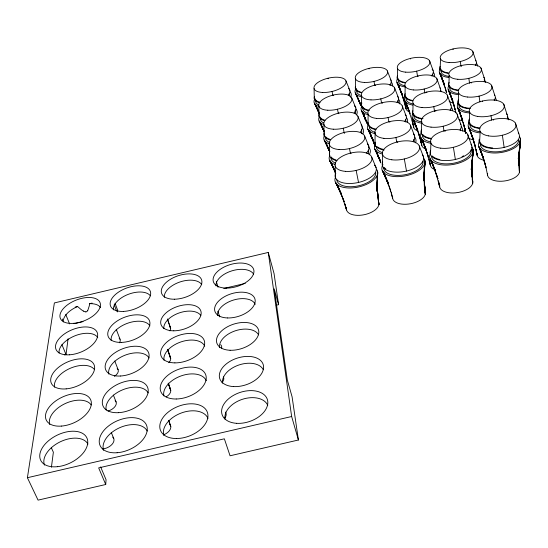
<?xml version="1.0" encoding="UTF-8"?>
<svg xmlns="http://www.w3.org/2000/svg" width="548" height="548" viewBox="0 0 548 548"><rect width="100%" height="100%" fill="white"/><g stroke="black" fill="none" stroke-linecap="round" stroke-linejoin="round"><path stroke-width="0.82" d="M424.323 177.778L424.337 166.928M361.536 106.264L361.55 95.784M424.33 167.119L424.303 178.244L424.584 159.9L424.234 178.71L424.769 160.4L424.125 179.182L424.899 160.913L423.974 179.655L424.981 161.434L423.536 180.614L424.988 162.509M368.037 124.807L368.092 114.073M374.996 144.651L375.092 133.65M382.456 165.934L382.607 154.659M472.088 166.688L471.965 175.956L471.78 165.14L472.177 174.422M405.013 96.743L405.171 86.2M397.341 78.85L397.547 68.555M471.89 176.182L472.424 155.194M412.788 114.128L413.089 103.319M472.424 155.063L472.054 167.38L472.588 154.837M421.323 133.616L421.686 122.54M430.481 154.522L430.913 143.165M448.826 86.255L449.223 75.651M440.113 69.397L440.537 59.02M458.203 103.969L458.669 93.105M472.664 153.166L472.842 148.988L472.657 153.084M472.582 154.728L471.979 167.846L473.013 149.488L471.855 168.311L473.136 150.001L471.691 168.784L473.205 150.529L471.225 169.722L473.184 151.597M469.17 123.478L469.711 112.333M377.709 173.202L376.75 191.279L377.675 172.127L377.154 190.314L377.579 171.606L377.298 189.834L377.435 171.099L377.394 189.361L377.277 175.723M479.555 142.864L480.178 131.452M520.141 140.706L518.798 165.297L519.196 155.865L518.874 165.085L518.86 154.173M520.127 140.768L519.052 156.961L520.449 138.692L518.922 157.399L520.552 139.185L518.75 157.845L520.6 139.685L518.278 158.735L520.552 140.699M276.192 305.243L278.603 304.681L274.034 273.493L268.267 252.443L54.375 302.928L27.4 477.712L38.059 500.132L105.723 484.5L106.052 479.706L100.627 466.903M117.573 311.908L117.683 310.312L115.025 303.195M51.416 467.239L53.368 452.223L51.293 447.62M64.445 354.926L66.034 354.549L68.082 338.794M62.308 320.738L62.547 319.046M92.112 303.099L89.646 303.681L89.584 304.085A71.946 57.615 7.7 0 1 89.276 305.894L87.769 310.545M83.337 311.038L83.125 310.915A24.05 19.57 3.3 0 1 80.631 309.127L77.583 306.524L75.891 307.291A20.112 10.556 -21.7 0 0 63.321 321.95M75.158 307.092L77.583 306.524M74.829 323.539L83.029 321.608M223.776 288.481L245.264 283.419M27.4 477.712L291.646 416.514L268.267 252.443M278.603 304.681L274.233 288.885L287.316 380.024L292.091 396.814L298.413 440.003L230.057 455.785L224.358 438.811L98.661 467.896L105.723 484.5M89.646 303.681L90.304 303.661A20.112 10.556 -21.7 0 1 100.51 307.497M85.755 311.826L84.817 311.682A6.48 5.233 3.7 0 1 83.351 311.024M335.424 182.183L340.034 191.149M340.808 192.643L341.575 194.136L335.684 182.662L341.74 195.492L336.78 184.012L341.966 196.136M329.615 160.365L335.246 171.421L329.862 160.811L335.766 173.421L330.91 162.057L335.568 173.038M324.197 140.021L329.697 150.919M329.691 150.899L324.437 140.439L329.752 151.666M319.135 121.005L324.108 130.931M314.394 103.195L319.251 112.977M324.135 130.986L319.368 121.396L324.204 131.684M319.279 113.025L314.614 103.558L319.34 113.676M382.292 170.51L388.142 182.642L382.545 170.997L388.272 183.991L383.607 172.367L388.477 184.642M374.846 149.09L380.579 161.043L375.079 149.542L380.682 162.311L376.086 150.81L380.881 162.914M367.9 129.116L373.517 140.891L368.119 129.54L373.606 142.076L369.078 130.719L375.079 146.008M361.406 110.449L366.913 122.046L361.618 110.847L366.989 123.156L362.529 111.95L367.091 123.512M355.323 92.968L360.721 104.38L355.529 93.338L360.783 105.428L356.392 94.366L360.879 105.764M329.773 151.693L325.053 141.226L329.512 151.282M396.992 82.563L402.184 94.112L397.184 82.94L402.205 95.16L398.012 83.988L402.287 95.496M412.391 118.026L417.754 129.958L412.603 118.45L417.809 131.143L413.521 119.649L417.973 131.712M420.898 137.617L426.351 149.741L421.124 138.069L426.419 151.001L422.097 139.363L426.597 151.611M430.016 158.625L435.215 170.175M435.228 170.202L430.262 159.119L435.55 171.394L430.55 159.591L435.653 172.291L431.29 160.502L437.866 178.621M324.245 131.732L319.957 122.129L323.978 131.28M404.684 100.531L409.842 112.395L404.876 100.914L409.877 113.457L405.712 101.99L410.02 113.97M319.114 113.265L315.175 104.243L319.333 113.614L315.525 104.565L319.121 113.169M439.517 72.754L444.497 84.447L439.695 73.131L444.483 85.495L440.482 74.199L444.551 85.837L440.832 74.528L446.51 92.468M329.56 151.33L325.43 141.596L329.67 151.659M324.053 131.349L320.313 122.471L324.142 131.63M371.75 157.242L376.072 167.64M61.917 344.644L66.034 354.549M357.981 116.491L362.077 126.396M364.625 136.151L368.831 146.295M345.966 80.933L349.864 90.386M351.775 98.126L355.768 107.798M448.25 89.687L452.867 100.948L448.422 90.071L453.169 102.757L449.223 91.16L453.244 103.106M457.58 107.477L462.259 118.93L457.772 107.881L462.581 120.82L458.614 109.045L462.663 121.19M468.492 127.061L473.225 138.713L468.698 127.492L473.575 140.699L469.602 128.746L475.568 147.056M65.76 314.477L69.589 323.909M111.244 432.358L113.765 438.558M478.829 146.515L483.61 158.358M337.246 184.423L344.274 201.883L342.062 196.348L346.48 209.692L344.952 203.931L346.528 209.898M483.624 158.386L479.048 146.98L483.596 158.79M113.368 395.074L116.08 401.917M410.452 125.218L414.418 135.438M402.239 105.915L406.116 115.888M394.567 87.879L398.355 97.613M387.388 70.987L391.087 80.501M419.261 145.939L423.323 156.413M114.779 361.029L118.115 369.64M373.715 142.459L374.99 145.782M116.251 329.293L120.033 339.274M483.905 159.578L479.315 147.439L483.98 160.434L480.007 148.316L485.987 166.893M114.196 304.784L116.573 311.127M373.791 142.644L375.106 146.193M384.059 172.784L390.772 191.307L389.046 185.676M168.743 420.7L170.469 425.399M429.577 60.862L433.078 70.432M457.128 114.087L460.854 124.375M447.319 95.14L450.963 105.175M168.565 420.364L170.812 426.563M467.663 134.424L471.458 144.98M373.866 142.829L375.147 146.378M168.4 383.607L170.421 389.251M436.831 78.617L440.325 88.44M168.215 383.168L170.75 390.313L168.25 383.285M167.599 349.514L170.38 357.419M435.776 172.73L437.866 178.833L435.934 173.161L439.667 186.772L438.441 180.902L439.702 186.978M398.375 84.31L404.294 101.243L402.41 95.825L405.986 108.573L404.787 102.976M167.613 349.61L170.695 358.399L167.715 349.85M417.905 131.52L413.918 120.019L420.042 138.192L418.446 132.616L421.679 144.254A15.618 7.446 -10 0 0 425.81 149.104M422.515 139.761L428.605 157.434L426.68 151.81L430.372 165.16L429.132 159.358L430.406 165.359M167.4 318.95L170.64 328.375L167.633 319.6M472.684 51.3L475.986 60.938M406.075 102.318L412.069 120.533M480.952 68.048L484.233 77.932M491.481 85.262L494.81 95.393M503.722 104.223L507.112 114.614M515.373 123.074L515.805 124.417M516.017 125.081L518.812 133.719M473.664 141.089L475.561 147.248L473.801 141.473L477.116 155.036L476.013 149.097L477.137 155.221M449.572 91.495L455.162 109.73L453.696 104.093L455.922 112.847M217.94 311.237L219.707 316.86M458.984 109.408L464.608 127.958L463.149 122.238L465.732 132.63L464.745 128.472L465.574 132.226M216.323 281.59L218.07 287.227M484.151 161.057L486.062 167.907L484.644 162.057M364.804 117.923L363.447 113.368L364.797 118.252L363.94 115.101M390.834 191.512L392.649 198.328L391.272 192.519M291.646 416.514L298.413 440.003M369.9 131.965L371.092 136.418L370.058 132.417M421.679 144.254L420.138 138.555L421.727 145.172M413.644 126.383L412.11 120.69L413.678 127.204M363.94 115.169L364.81 118.416L363.783 114.464L364.858 118.731M445.099 86.961L446.552 92.626M370.064 132.465L371.112 136.589M465.697 132.465L464.69 128.301L465.56 132.054M363.927 114.765L364.893 118.889M486.11 168.106L487.583 175.278M370.03 131.958L371.181 136.925M328.019 78.22L328.142 78.782M333.17 95.099L333.294 95.674M465.711 132.815L464.807 128.643L465.759 133.15L464.957 128.979L465.684 132.739M344.541 132.376L344.671 132.965M338.664 113.114L338.794 113.696M350.843 153.022L350.973 153.625M412.48 121.471L413.706 127.369M465.738 132.986L464.882 128.807L465.636 132.568M420.542 139.425L421.761 145.35M337.479 109.23L338.315 113.388M332.061 91.468L332.876 95.516M356.152 170.414L358.536 182.443A20.927 10.268 -12.2 0 1 335.424 174.223M349.487 148.563L350.501 153.693M343.274 128.218L344.267 133.205M368.893 68.404L368.996 68.966M375.373 84.981L375.483 85.557M373.976 81.412L374.736 85.481M382.292 102.675L382.401 103.264M380.805 98.866L381.579 103.038M395.916 137.5L396.725 141.918M388.1 117.519L388.888 121.807M465.656 132.486L465.053 129.136L465.732 132.911M404.314 158.968L406.5 171.065M389.697 121.594L389.806 122.197M397.629 141.877L397.738 142.494M377.373 194.006L378.915 204.582L377.915 195.643M416.672 71.172L417.603 76.617M424.166 89.023L424.878 93.201M433.756 106.613L434.605 111.641M443.216 126.232L444.079 131.41M453.381 147.309L455.367 159.461M410.514 58.403L410.603 58.972M460.286 61.52L461.032 66.308M417.898 75.96L417.987 76.549M468.821 78.337L469.574 83.234M479.055 96.119L479.932 101.873M426.734 92.043L426.824 92.633M491.008 115.724L491.666 120.17M435.687 110.614L435.776 111.223M502.372 135.24L504.139 147.398M424.447 185.813L425.419 192.512L424.412 185.203L425.44 192.725L424.385 184.594L425.454 192.937L424.351 183.984L425.358 194.013L424.597 185.032M445.291 130.534L445.38 131.15M453.025 48.964L453.093 49.532M461.443 65.527L461.512 66.116M471.177 82.426L471.246 83.029M482.528 101.031L482.596 101.64M472.787 181.731L471.794 172.743L472.691 183.231L472.164 174.202M493.289 119.512L493.358 120.135M377.045 187.286L378.874 204.801M377.134 187.498L377.942 195.862M377.127 187.443L377.949 196.074L377.14 186.875L377.75 197.636M518.716 161.831L519.429 172.415L519.114 163.42M423.871 175.792L425.31 194.232L423.967 176.004L424.378 187.019M471.691 164.921L472.636 183.443M377.284 181.772L377.449 188.43M377.154 176.949L377.195 178.655M377.236 180.361L377.442 188.889L377.305 176.422M314.079 88.591L314.305 98.763M318.833 106.017L319.046 116.436M323.916 124.636L324.101 135.301M329.355 144.562L329.519 155.488M335.184 165.941L335.321 177.134M355.433 78.659L355.447 88.899M119.122 338.185A8.316 4.596 -21.6 0 1 119.437 342.788M169.736 326.711A8.261 4.644 -19.9 0 1 169.962 330.93M219.049 315.573A8.227 4.685 -18.2 0 1 219.57 316.401M117.169 368.455A8.658 4.953 -22.5 0 1 114.402 376.353M169.757 356.59A8.597 5.007 -20.6 0 1 168.757 362.673M220.604 344.699A8.556 5.055 -18.7 0 1 221.591 348.103M115.101 400.622A9.028 5.336 -23.5 0 1 108.059 411.041M169.77 388.354A8.953 5.405 -21.5 0 1 166.215 396.848M223.365 376.908A8.905 5.459 -19.3 0 1 222.009 382.511M225.379 412.062A9.302 5.939 -20.1 0 1 224.317 418.651M169.791 424.412A9.364 5.87 -22.6 0 1 163.496 434.845M112.751 437.14A9.46 5.788 -24.8 0 1 112.189 444.195A9.46 5.788 -24.8 0 1 102.64 448.908M164.352 297.338A19.865 10.768 -18.5 0 1 179.908 281.987A19.865 10.768 -18.5 0 1 201.746 284.672M163.852 328.649A19.803 11.159 -19.1 0 1 178.895 313.038A19.803 11.159 -19.1 0 1 200.787 315.436M111.182 340.548A20.81 11.529 -20.9 0 1 126.889 323.498A20.81 11.529 -20.9 0 1 149.892 325.841M113.402 309.887A19.968 10.672 -20.2 0 1 128.287 294.331A19.968 10.672 -20.2 0 1 150.337 295.756M87.68 310.517A2.898 2.336 3.7 0 1 85.817 311.983M59.081 353.07A20.975 11.392 -22.5 0 1 74.898 335.828A20.975 11.392 -22.5 0 1 97.749 337.534M54.553 387.135A21.927 12.33 -23.5 0 1 70 368.393A21.927 12.33 -23.5 0 1 94.427 369.578M108.86 374.12A21.728 12.488 -21.8 0 1 124.629 355.371A21.728 12.488 -21.8 0 1 149.077 357.974M164.037 360.262A21.584 12.631 -19.8 0 1 180.785 341.973A21.584 12.631 -19.8 0 1 204.74 346.178M163.873 395.916A22.571 13.748 -20.6 0 1 181.011 375.949A22.571 13.748 -20.6 0 1 206.295 380.709M106.202 410.041A22.749 13.577 -22.8 0 1 122.697 389.792A22.749 13.577 -22.8 0 1 148.193 392.916M49.772 424.556A22.982 13.378 -24.8 0 1 64.938 403.698A22.982 13.378 -24.8 0 1 91.167 404.917M44.511 465.136A24.153 14.563 -26.2 0 1 60.225 441.818A24.153 14.563 -26.2 0 1 87.961 444.086M103.599 450.326A23.872 14.803 -24.1 0 1 119.779 427.666A23.872 14.803 -24.1 0 1 147.227 431.043M163.811 435.235A23.653 15.008 -21.6 0 1 180.991 413.11A23.653 15.008 -21.6 0 1 207.987 418.412M217.542 315.477A19.728 11.248 -17.2 0 1 233.701 299.989A19.728 11.248 -17.2 0 1 255.224 304.304M222.632 383.196A21.502 13.323 -18.2 0 1 239.017 364.947A21.502 13.323 -18.2 0 1 263.259 369.633M225.132 419.412A22.454 14.495 -18.8 0 1 242.367 399.314A22.454 14.495 -18.8 0 1 267.739 405.41M215.994 285.878A19.838 10.878 -16.8 0 1 231.804 270.876A19.838 10.878 -16.8 0 1 253.649 274.212M219.645 347.679A20.564 12.2 -17.6 0 1 235.387 330.773A20.564 12.2 -17.6 0 1 258.54 334.828M473.945 139.877A15.043 7.097 -8.8 0 1 468.766 138.288M469.396 112.915A19.783 9.056 -9.6 0 1 458.601 102.62M495.344 97.989A19.783 9.056 -9.6 0 1 496.413 100.455M469.054 111.785A17.981 8.09 -9.1 0 1 459.08 105.271M494.104 99.215A17.981 8.09 -9.1 0 1 494.618 100.627M470.225 108.271A18.016 8.056 -9.2 0 1 458.669 103.188M494.33 94.715A18.981 8.487 -9.2 0 1 494.289 100.373M469.958 108.675A18.981 8.487 -9.2 0 1 458.423 99.907M453.675 103.154A14.741 6.549 -9.5 0 1 449.107 101.092M476.239 63.102A19.365 8.336 -10.3 0 1 477.52 66.123M448.709 77.474A19.365 8.336 -10.3 0 1 440.339 68.664M448.983 76.425A17.605 7.446 -9.8 0 1 441.044 70.692M475.308 64.596A17.605 7.446 -9.8 0 1 475.602 65.226M448.449 72.959A17.639 7.419 -9.8 0 1 440.585 68.664M475.541 60.321A18.584 7.816 -9.8 0 1 475.328 65.561M448.017 73.309A18.584 7.816 -9.8 0 1 440.03 66.452M519.312 169.825A16.145 8.11 -7.9 0 1 503.941 181.059A16.145 8.11 -7.9 0 1 487.665 173.476M519.292 136.363A21.249 10.357 -8.7 0 1 500.071 152.659A21.249 10.357 -8.7 0 1 479.425 141.514M518.614 139.35A19.317 9.268 -8.3 0 1 499.961 151.549A19.317 9.268 -8.3 0 1 480.37 144.028M492.721 147.967A19.358 9.234 -8.3 0 1 480.027 141.98M518.264 132.938A20.399 9.727 -8.3 0 1 501.31 147.953A20.399 9.727 -8.3 0 1 479.247 139.24M484.055 160.249A15.597 7.604 -8.4 0 1 477.246 153.522M479.493 132.835A20.523 9.7 -9.2 0 1 469.15 122.355M507.263 116.834A20.523 9.7 -9.2 0 1 508.784 119.875M479.938 131.698A18.653 8.672 -8.7 0 1 470.013 124.711M479.986 128.04A18.694 8.638 -8.7 0 1 469.636 122.649M506.599 113.888A19.694 9.104 -8.7 0 1 507.215 118.957M479.623 128.451A19.694 9.104 -8.7 0 1 469.321 119.135M462.93 120.964A14.549 6.658 -9.2 0 1 458.971 119.587M458.251 94.633A19.125 8.487 -10 0 1 448.997 85.543M484.117 79.823A19.125 8.487 -10 0 1 485.72 82.412M457.676 93.482A17.385 7.583 -9.5 0 1 449.915 86.837M458.703 90.119A17.413 7.549 -9.5 0 1 449.292 85.515M483.781 77.302A18.351 7.953 -9.5 0 1 484.192 81.755M458.354 90.482A18.351 7.953 -9.5 0 1 449.093 82.433M472.088 179.737A16.755 8.528 -9.2 0 1 457.669 192.56A16.755 8.528 -9.2 0 1 439.743 185.08M471.739 147.07A22.057 10.878 -10 0 1 452.251 164.612A22.057 10.878 -10 0 1 430.509 153.358M471.027 149.796A20.057 9.748 -9.5 0 1 453.011 163.318A20.057 9.748 -9.5 0 1 431.55 156.433M463.622 155.796A20.098 9.706 -9.6 0 1 462.012 156.605M439.914 159.557A20.098 9.706 -9.6 0 1 432.365 156.002M470.958 144.145A21.173 10.227 -9.6 0 1 452.422 160.043A21.173 10.227 -9.6 0 1 430.44 150.666M424.899 190.91A16.646 8.556 -10.7 0 1 410.479 203.753A16.646 8.556 -10.7 0 1 392.642 196.848M423.446 158.002A21.913 10.898 -11.4 0 1 404.006 176.1A21.913 10.898 -11.4 0 1 382.956 164.653M422.933 161.222A19.92 9.775 -10.9 0 1 404.294 174.874A19.92 9.775 -10.9 0 1 383.751 167.791M385.854 168.935A19.961 9.734 -10.9 0 1 384.203 167.441M422.275 154.742A21.03 10.261 -10.9 0 1 404.534 171.469A21.03 10.261 -10.9 0 1 382.696 162.016M378.38 201.486A16.563 8.569 -12.1 0 1 364.167 214.727A16.563 8.569 -12.1 0 1 346.466 207.987M376.435 169.174A21.804 10.905 -12.8 0 1 357.138 187.279A21.804 10.905 -12.8 0 1 335.65 176.86M375.723 172.428A19.824 9.789 -12.2 0 1 357.385 186.053A19.824 9.789 -12.2 0 1 336.821 179.86M374.428 165.133A20.927 10.268 -12.2 0 1 358.55 182.443M368.462 147.083A21.043 10.165 -12.9 0 1 369.215 154.783M335.088 164.551A21.043 10.165 -12.9 0 1 329.882 155.392M368.311 150.138A19.132 9.117 -12.4 0 1 368.078 153.666M335.479 163.126A19.132 9.117 -12.4 0 1 330.978 158.187M336.013 159.961A19.166 9.076 -12.4 0 1 331.047 156.913M367.276 143.966A20.194 9.563 -12.4 0 1 366.242 153.159M336.979 160.763A20.194 9.563 -12.4 0 1 329.643 152.769M386.683 179.128A16.07 7.98 -10.9 0 1 384.956 175.155M414.583 137.082A21.139 10.159 -11.7 0 1 415.569 142.829M382.538 154.07A21.139 10.159 -11.7 0 1 375.25 144.131M413.802 139.308A19.214 9.104 -11.1 0 1 414.069 141.836M382.655 152.693A19.214 9.104 -11.1 0 1 376.277 146.542M383.484 149.392A19.255 9.069 -11.2 0 1 377.353 146.761M375.592 143.761A19.255 9.069 -11.2 0 1 375.551 142.912M413.432 133.883A20.29 9.556 -11.2 0 1 413.171 141.158M384.127 150.015A20.29 9.556 -11.2 0 1 374.928 141.973M434.694 169.585A16.166 7.96 -9.6 0 1 430.468 163.578M461.176 126.485A21.269 10.145 -10.4 0 1 462.354 131.219M430.639 143.186A21.269 10.145 -10.4 0 1 421.439 132.685M460.443 129.047A19.338 9.083 -9.9 0 1 460.594 130.76M430.947 141.932A19.338 9.083 -9.9 0 1 422.46 134.671M431.461 138.425A19.372 9.049 -9.9 0 1 422.535 134.26M460.382 123.608A20.413 9.528 -9.9 0 1 459.998 130.013M431.639 138.932A20.413 9.528 -9.9 0 1 421.337 130.013M451.319 107.298A20.536 9.48 -10.7 0 1 452.545 110.778M421.686 123.17A20.536 9.48 -10.7 0 1 412.98 113.395M422.008 121.992A18.666 8.48 -10.2 0 1 413.932 115.258M450.292 108.984A18.666 8.48 -10.2 0 1 450.716 110.477M423.042 118.615A18.707 8.446 -10.3 0 1 413.322 113.299M450.525 104.456A19.707 8.905 -10.3 0 1 450.059 110.463M422.063 118.957A19.707 8.905 -10.3 0 1 412.85 110.751M379.428 158.406A15.529 7.46 -11.2 0 1 377.839 154.502M406.321 117.567A20.42 9.494 -11.9 0 1 407.376 122.464M374.853 133.637A20.42 9.494 -11.9 0 1 368.633 123.985M405.534 119.663A18.564 8.501 -11.4 0 1 405.76 122.033M375.387 132.431A18.564 8.501 -11.4 0 1 369.304 126.718M376.161 129.184A18.598 8.467 -11.4 0 1 368.804 124.711M405.184 114.436A19.591 8.926 -11.4 0 1 404.842 121.252M375.668 129.581A19.591 8.926 -11.4 0 1 368.003 122.307M362.153 127.65A20.331 9.494 -13 0 1 362.721 133.993M329.437 143.898A20.331 9.494 -13 0 1 324.779 134.877M361.276 129.438A18.481 8.508 -12.5 0 1 361.331 133.452M329.828 142.555A18.481 8.508 -12.5 0 1 325.56 137.164M330.328 139.439A18.516 8.473 -12.5 0 1 325.567 136.623M361.269 124.923A19.509 8.932 -12.5 0 1 360.454 131.842M329.745 139.809A19.509 8.932 -12.5 0 1 324.245 132.753M355.885 109.121A19.666 8.891 -13.2 0 1 356.358 115.066M323.82 124.506A19.666 8.891 -13.2 0 1 319.47 116.635M355.015 110.806A17.879 7.967 -12.6 0 1 355.344 113.724M323.471 122.868A17.879 7.967 -12.6 0 1 320.47 118.313M325.012 120.265A17.913 7.932 -12.6 0 1 320.032 117.012M354.371 105.778A18.872 8.357 -12.6 0 1 354.145 112.922M324.457 120.622A18.872 8.357 -12.6 0 1 319.203 114.046M350.008 91.749A19.043 8.343 -13.2 0 1 350.405 97.339M318.888 106.449A19.043 8.343 -13.2 0 1 315.018 98.647A17.344 7.439 -12.7 0 0 320.046 102.318M349.151 93.345A17.31 7.467 -12.7 0 1 349.439 96.092M318.566 104.915A17.31 7.467 -12.7 0 1 315.71 100.654M348.528 88.488A18.269 7.836 -12.7 0 1 348.247 95.208M319.498 102.654A18.269 7.836 -12.7 0 1 314.477 96.517M366.283 120.855A14.549 6.562 -11.6 0 1 364.838 117.594M391.019 81.919A19.118 8.343 -12.3 0 1 392.361 86.125M361.344 96.791A19.118 8.343 -12.3 0 1 356.118 88.434M390.58 84.104A17.378 7.467 -11.7 0 1 390.834 85.447M360.988 95.434A17.378 7.467 -11.7 0 1 356.817 90.091M361.55 92.372A17.406 7.432 -11.8 0 1 356.159 88.803M390.258 79.234A18.344 7.83 -11.8 0 1 389.786 85.248M361.016 92.708A18.344 7.83 -11.8 0 1 355.46 86.687M372.989 139.281A15.022 6.987 -11.4 0 1 371.236 135.013M398.238 98.983A19.742 8.891 -12.1 0 1 399.547 103.915M367.687 114.559A19.742 8.891 -12.1 0 1 361.885 106.093M397.458 100.654A17.947 7.96 -11.6 0 1 398.095 102.729M367.304 113.121A17.947 7.96 -11.6 0 1 362.92 107.401M369.325 110.312A17.981 7.925 -11.6 0 1 362.276 106.168M397.478 96.256A18.947 8.35 -11.6 0 1 397.067 102.654M368.845 110.682A18.947 8.35 -11.6 0 1 361.858 103.045M417.884 130.89A14.447 6.686 -10.3 0 1 413.884 125.362M412.788 105.052A18.988 8.515 -11 0 1 405.287 96.366M440.4 90.276A18.988 8.515 -11 0 1 441.455 91.728M412.096 103.757A17.262 7.61 -10.5 0 1 406.143 98.03M412.891 100.517A17.296 7.576 -10.6 0 1 405.513 95.989M439.928 87.79A18.221 7.98 -10.6 0 1 440.407 91.468M412.445 100.873A18.221 7.98 -10.6 0 1 405.109 93.701M409.705 112.004A14.625 6.549 -10.6 0 1 406.102 107.1M433.16 72.22A19.214 8.336 -11.3 0 1 434.187 76.884M405.109 86.94A19.214 8.336 -11.3 0 1 397.656 78.467M432.482 74.062A17.468 7.453 -10.8 0 1 432.79 76.117M404.431 85.68A17.468 7.453 -10.8 0 1 398.499 80.097M405.239 82.501A17.495 7.419 -10.8 0 1 397.862 78.117M432.132 69.192A18.433 7.816 -10.8 0 1 431.29 75.98M404.794 82.851A18.433 7.816 -10.8 0 1 397.478 75.871M174.415 299.215A21.091 11.337 -18.5 0 0 201.65 280.035A21.091 11.337 -18.5 0 0 168.709 280.418A21.091 11.337 -18.5 0 0 174.415 299.215M173.771 330.814A21.03 11.755 -19.1 0 0 200.904 311.196A21.03 11.755 -19.1 0 0 168.106 311.23A21.03 11.755 -19.1 0 0 173.771 330.814M121.54 342.404A22.098 12.145 -20.8 0 0 149.631 321.169A22.098 12.145 -20.8 0 0 115.333 322.279A22.098 12.145 -20.8 0 0 121.54 342.404M123.41 311.415A21.201 11.234 -20.1 0 0 150.392 291.55A21.201 11.234 -20.1 0 0 117.423 292.885A21.201 11.234 -20.1 0 0 123.41 311.415M73.364 323.361A21.351 11.111 -21.6 0 0 100.12 302.839A21.351 11.111 -21.6 0 0 67.062 305.161A21.351 11.111 -21.6 0 0 73.364 323.361M69.432 354.809A22.276 12.001 -22.4 0 0 97.332 332.848A22.276 12.001 -22.4 0 0 62.958 335.02A22.276 12.001 -22.4 0 0 69.432 354.809M66.192 388.875A23.29 12.988 -23.4 0 0 94.092 364.783A23.29 12.988 -23.4 0 0 57.704 368.037A23.29 12.988 -23.4 0 0 66.192 388.875M120.526 376.01A23.085 13.159 -21.7 0 0 148.59 352.672A23.085 13.159 -21.7 0 0 112.251 354.768A23.085 13.159 -21.7 0 0 120.526 376.01M174.894 362.879A22.927 13.31 -19.7 0 0 204.377 340.938A22.927 13.31 -19.7 0 0 168.62 340.657A22.927 13.31 -19.7 0 0 174.894 362.879M176.23 398.999A23.975 14.488 -20.5 0 0 205.706 374.743A23.975 14.488 -20.5 0 0 167.715 375.394A23.975 14.488 -20.5 0 0 176.23 398.999M118.361 412.685A24.16 14.31 -22.7 0 0 147.679 387.552A24.16 14.31 -22.7 0 0 109.744 389.429A24.16 14.31 -22.7 0 0 118.361 412.685M61.595 426.077A24.413 14.104 -24.6 0 0 90.797 400.115A24.413 14.104 -24.6 0 0 52.834 403.246A24.413 14.104 -24.6 0 0 61.595 426.077M57.698 466.663A25.66 15.351 -26.1 0 0 86.913 437.982A25.66 15.351 -26.1 0 0 46.669 442.455A25.66 15.351 -26.1 0 0 57.698 466.663M117.121 452.737A25.359 15.611 -24 0 0 146.405 424.926A25.359 15.611 -24 0 0 106.168 428.022A25.359 15.611 -24 0 0 117.121 452.737M176.579 438.53A25.126 15.83 -21.5 0 0 207.384 412.329A25.126 15.83 -21.5 0 0 167.62 412.603A25.126 15.83 -21.5 0 0 176.579 438.53M227.584 317.956A20.954 11.851 -17.2 0 0 254.971 299.085A20.954 11.851 -17.2 0 0 222.118 298.174A20.954 11.851 -17.2 0 0 227.584 317.956M233.619 386.587A22.845 14.043 -18.1 0 0 263.3 364.886A22.845 14.043 -18.1 0 0 227.42 363.05A22.845 14.043 -18.1 0 0 233.619 386.587M236.613 423.323A23.859 15.282 -18.8 0 0 267.513 400.026A23.859 15.282 -18.8 0 0 230.009 397.643A23.859 15.282 -18.8 0 0 236.613 423.323M226.146 288.097A21.071 11.46 -16.7 0 0 253.717 269.575A21.071 11.46 -16.7 0 0 220.686 269.013A21.071 11.46 -16.7 0 0 226.146 288.097M230.078 350.268A21.845 12.857 -17.6 0 0 258.553 330.088A21.845 12.857 -17.6 0 0 224.283 328.752A21.845 12.857 -17.6 0 0 230.078 350.268M467.663 97.044A17.05 7.494 -9.3 0 0 491.96 86.57A17.05 7.494 -9.3 0 0 465.752 84.207A17.05 7.494 -9.3 0 0 467.663 97.044M449.168 62.534A16.687 6.891 -9.9 0 0 473.116 52.505A16.687 6.891 -9.9 0 0 447.695 50.683A16.687 6.891 -9.9 0 0 449.168 62.534M488.542 135.883A18.331 8.59 -8.4 0 0 516.01 125.396A18.331 8.59 -8.4 0 0 488.96 120.834A18.331 8.59 -8.4 0 0 488.542 135.883M477.685 116.429A17.694 8.035 -8.9 0 0 504.297 106.394A17.694 8.035 -8.9 0 0 478.342 102.305A17.694 8.035 -8.9 0 0 477.685 116.429M457.82 79.282A16.481 7.014 -9.6 0 0 481.397 69.274A16.481 7.014 -9.6 0 0 456.196 67.233A16.481 7.014 -9.6 0 0 457.82 79.282M440.729 148.166A19.022 9.035 -9.7 0 0 468.136 136.02A19.022 9.035 -9.7 0 0 439.167 132.568A19.022 9.035 -9.7 0 0 440.729 148.166M391.847 159.783A18.899 9.063 -11 0 0 419.61 147.563A18.899 9.063 -11 0 0 391.478 143.925A18.899 9.063 -11 0 0 391.847 159.783M345.384 171.353A18.803 9.069 -12.3 0 0 371.941 158.036A18.803 9.069 -12.3 0 0 343.199 155.762A18.803 9.069 -12.3 0 0 345.384 171.353M339.109 149.522A18.146 8.446 -12.4 0 0 364.797 136.89A18.146 8.446 -12.4 0 0 337.164 134.986A18.146 8.446 -12.4 0 0 339.109 149.522M383.915 138.356A18.228 8.432 -11.2 0 0 410.767 126.732A18.228 8.432 -11.2 0 0 383.764 123.553A18.228 8.432 -11.2 0 0 383.915 138.356M431.036 127.129A18.337 8.412 -10 0 0 457.566 115.573A18.337 8.412 -10 0 0 429.783 112.566A18.337 8.412 -10 0 0 431.036 127.129M422.015 107.545A17.7 7.857 -10.3 0 0 447.716 96.523A17.7 7.857 -10.3 0 0 421.028 93.907A17.7 7.857 -10.3 0 0 422.015 107.545M376.524 118.409A17.598 7.871 -11.4 0 0 402.527 107.326A17.598 7.871 -11.4 0 0 376.565 104.545A17.598 7.871 -11.4 0 0 376.524 118.409M333.259 129.198A17.522 7.878 -12.5 0 0 358.139 117.183A17.522 7.878 -12.5 0 0 331.54 115.614A17.522 7.878 -12.5 0 0 333.259 129.198M327.8 110.223A16.947 7.371 -12.7 0 0 351.926 98.777A16.947 7.371 -12.7 0 0 326.272 97.496A16.947 7.371 -12.7 0 0 327.8 110.223M322.697 92.468A16.406 6.912 -12.7 0 0 346.103 81.542A16.406 6.912 -12.7 0 0 321.34 80.522A16.406 6.912 -12.7 0 0 322.697 92.468M364.502 82.44A16.467 6.905 -11.8 0 0 387.573 71.589A16.467 6.905 -11.8 0 0 362.249 70.692A16.467 6.905 -11.8 0 0 364.502 82.44M371.003 99.88A17.015 7.364 -11.6 0 0 394.765 88.509A17.015 7.364 -11.6 0 0 368.516 87.372A17.015 7.364 -11.6 0 0 371.003 99.88M413.322 89.934A16.365 7.042 -10.6 0 0 437.174 79.864A16.365 7.042 -10.6 0 0 412.63 77.672A16.365 7.042 -10.6 0 0 413.322 89.934M405.719 72.151A16.556 6.891 -10.9 0 0 429.906 62.082A16.556 6.891 -10.9 0 0 405.171 60.122A16.556 6.891 -10.9 0 0 405.719 72.151"/></g></svg>
